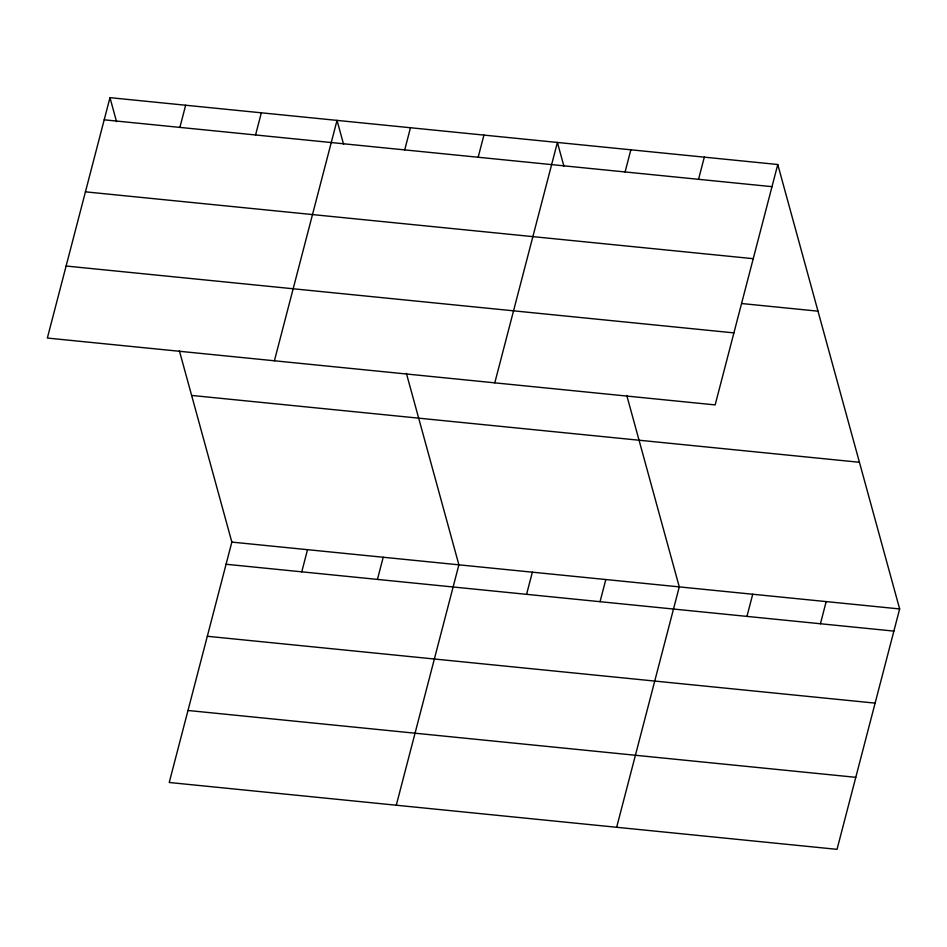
<?xml version="1.0" encoding="UTF-8"?>
<svg xmlns="http://www.w3.org/2000/svg" width="947" height="947" viewBox="0 0 947 947"><rect width="100%" height="100%" fill="white"/><g stroke="black" fill="none" stroke-linecap="round" stroke-linejoin="round"><path stroke-width="1.42" d="M109.97 97.659L47.35 338.055L715.151 404.902L777.771 164.506L109.97 97.659L116.54 121.63M179.883 127.395L185.659 105.235M255.572 134.971L261.336 112.811M274.405 360.783L337.025 120.387L343.595 144.358M179.35 350.662L231.849 542.098L169.229 782.494L837.03 849.341L899.65 608.945L777.771 164.506M404.712 149.898L410.477 127.738M301.762 571.834L307.526 549.674M478.164 157.249L483.941 135.09M377.439 579.41L383.215 557.25M494.784 382.848L557.404 142.441L563.974 166.412M396.284 805.222L458.893 564.826L406.405 373.39M625.091 171.952L630.856 149.792M526.579 594.337L532.356 572.177M698.543 179.303L704.319 157.143M600.043 601.688L605.82 579.528M616.651 827.287L679.271 586.88L626.772 395.444M746.958 616.39L752.735 594.231M820.422 623.753L826.186 601.594M104.194 119.819L772.006 186.666M85.443 191.839L753.244 258.685M741.596 303.525L817.995 311.172M66.112 266.036L733.913 332.882M191.625 395.432L859.426 462.278M231.849 542.098L899.65 608.945M226.073 564.258L893.873 631.104M207.31 636.277L875.123 703.124M187.98 710.475L855.792 777.321"/></g></svg>
